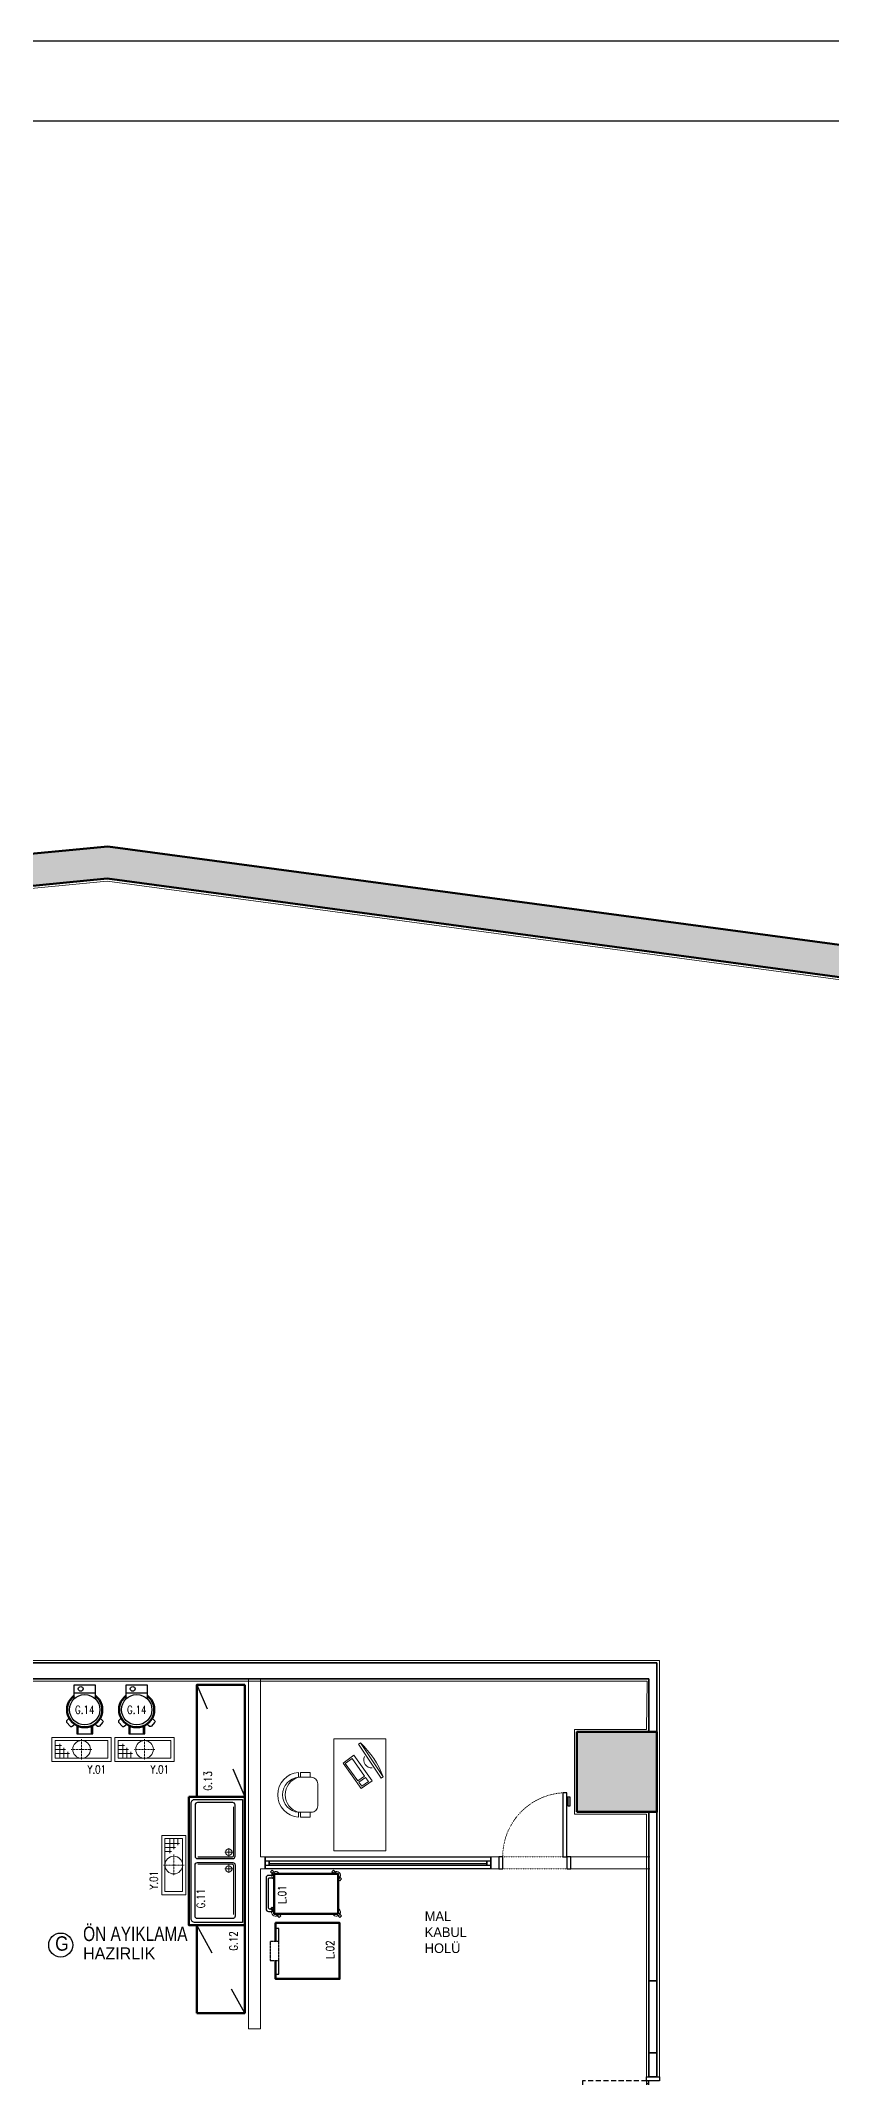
# Model space of a CAD drawing. Header units: millimetres. Extents: x 1443065 to 1517367, y 3763150 to 3779068.
# Drawn here: x 1448814 to 1449802, y 3770605 to 3773150 of the extents above; entities that cross this region are included whole.
import ezdxf
from ezdxf.enums import TextEntityAlignment as Align

# ---------------------------------------------------------------- set-up
doc = ezdxf.new("R2010")
doc.units = ezdxf.units.MM
for name, pattern in [('BORDER', [1.75, 0.5, -0.25, 0.5, -0.25, 0, -0.25]), ('DASHED2', [0.375, 0.25, -0.125]), ('DOT', [0.25, 0, -0.25]), ('HIDDEN', [9.525, 6.35, -3.175])]:
    doc.linetypes.add(name, pattern=pattern)
for name, color, linetype, lineweight in [('-DWG_ANA', 7, 'Continuous', 50), ('-DWG_ANA_1', 7, 'BORDER', 25), ('-DWG_DETAY1', 7, 'Continuous', 25), ('-DWG_DETAY2', 7, 'Continuous', 15), ('DUVAR', 2, 'Continuous', 35), ('Duvar160', 52, 'Continuous', 20), ('k-cizgi', 7, 'Continuous', 0), ('KAPI', 32, 'Continuous', 25), ('kapi-acilis', 43, 'DOT', 15), ('NO', 7, 'Continuous', 30), ('PENCERE', 134, 'Continuous', 25), ('PLAN', 253, 'Continuous', 15), ('SIVA', 3, 'Continuous', 9), ('TASIYICI', 170, 'Continuous', 50), ('TEFRIS', 165, 'Continuous', 15), ('yerizg-a', 7, 'Continuous', 15), ('yerizg-b', 7, 'Continuous', 9)]:
    doc.layers.add(name, color=color, linetype=linetype, lineweight=lineweight)
for name, color, linetype in [('BL-G', 102, 'Continuous'), ('BL-L', 190, 'Continuous'), ('BL-Y', 144, 'Continuous'), ('m-DOG_', 4, 'Continuous'), ('m-TAR_duvar', 8, 'Continuous'), ('m-YAZ_pafta', 7, 'Continuous'), ('p-cizgi', 7, 'Continuous'), ('YAZI_BLM_1', 7, 'Continuous'), ('YAZI_BLM_2', 10, 'Continuous'), ('YRNO', 7, 'Continuous')]:
    doc.layers.add(name, color=color, linetype=linetype)
doc.styles.add('BLM_YAZI', font='stylu.ttf', dxfattribs={"width": 0.8})
doc.styles.add('ROMANS', font='romans.shx', dxfattribs={"width": 0.8})

# ---------------------------------------------------------------- blocks, each defined once
blk = doc.blocks.new('90lık Kqpı')
at = {"layer": 'm-DOG_', "linetype": 'HIDDEN'}
blk.add_line((-8, -5), (-88, -5), dxfattribs=at)
at = {"layer": 'm-DOG_'}
for p, q in [((-5, -8.8), (-8, -8.8)), ((-5, -81.2), (-8, -81.2))]:
    blk.add_line(p, q, dxfattribs=at)
for points in [[(8, 0), (8, -5), (-8, -5), (-8, 0)], [(-8, -5), (-8, -85), (-5, -85), (-5, -5)], [(8, -90), (8, -85), (-8, -85), (-8, -90)]]:
    blk.add_lwpolyline(points, close=True, dxfattribs=at)
at = {"layer": 'm-DOG_', "linetype": 'HIDDEN'}
blk.add_arc((-8, -5), 80, 180, 270, dxfattribs=at)
blk = doc.blocks.new('J-K109r')
at = {"layer": 'KAPI', "linetype": 'Continuous'}
blk.add_lwpolyline([(-10, 10), (-5, 10), (-5, 90), (-10, 90)], close=True, dxfattribs=at)
blk.add_lwpolyline([(-5, 85), (-1, 85), (-1, 73), (-3, 73), (-3, 83), (-5, 83)], dxfattribs=at)
at = {"layer": 'kapi-acilis', "linetype": 'DOT'}
blk.add_arc((-5, 10), 80, 90, 180, dxfattribs=at)
blk = doc.blocks.new('1KR-MPS010')
at = {"layer": '-DWG_ANA', "color": 0, "linetype": 'Continuous'}
blk.add_arc((0, -31), 22, 126.2932, 53.7068, dxfattribs=at)
at = {"layer": '-DWG_DETAY1', "color": 0, "linetype": 'Continuous'}
for points in [[(-13, -16.8), (-13, 0), (13, 0), (13, -16.8)], [(-13, -10), (13, -10)], [(-8, -61), (-8, -52)], [(8, -52), (8, -61)]]:
    blk.add_lwpolyline(points, dxfattribs=at)
for points in [[(-19.3, -41.6), (-22.2, -44.3, 0.414214), (-22.4, -47.1), (-18.3, -51.5, 0.414214), (-15.5, -51.6), (-12.5, -48.9)], [(19.3, -41.6), (22.2, -44.3, -0.414214), (22.4, -47.1), (18.3, -51.5, -0.414214), (15.5, -51.6), (12.5, -48.9)]]:
    blk.add_lwpolyline(points, format="xyb", dxfattribs=at)
at = {"layer": '-DWG_DETAY1', "color": 0}
blk.add_lwpolyline([(-10, -51), (-10, -61), (10, -61), (10, -51)], dxfattribs=at)
at = {"layer": '-DWG_DETAY1', "color": 0, "linetype": 'Continuous'}
for centre, radius in [((0, -31), 19), ((-5, -5), 3)]:
    blk.add_circle(centre, radius, dxfattribs=at)
at = {"layer": 'NO', "linetype": 'Continuous', "style": 'ROMANS', "width": 0.8}
blk.add_attdef('NO', text='', height=10, dxfattribs=at).set_placement((0, -31), align=Align.MIDDLE)
blk = doc.blocks.new('ITD146')
at = {"layer": '-DWG_ANA', "color": 0}
blk.add_lwpolyline([(0, 0), (140, 0), (140, -60), (0, -60)], close=True, dxfattribs=at)
at = {"layer": '-DWG_DETAY1', "color": 0}
for points in [[(105, -15), (140, 0)], [(0, -60), (30, -47.1)]]:
    blk.add_lwpolyline(points, dxfattribs=at)
at = {"layer": 'NO', "linetype": 'Continuous', "style": 'ROMANS', "width": 0.8}
blk.add_attdef('NO', text='', height=10, dxfattribs=at).set_placement((120, -46), align=Align.MIDDLE)
blk = doc.blocks.new('ITD116')
at = {"layer": '-DWG_ANA', "color": 0}
blk.add_lwpolyline([(0, 0), (110, 0), (110, -60), (0, -60)], close=True, dxfattribs=at)
at = {"layer": '-DWG_DETAY1', "color": 0}
for points in [[(75, -19.1), (110, 0)], [(0, -60), (30, -43.6)]]:
    blk.add_lwpolyline(points, dxfattribs=at)
at = {"layer": 'NO', "linetype": 'Continuous', "style": 'ROMANS', "width": 0.8}
blk.add_attdef('NO', text='', height=10, dxfattribs=at).set_placement((90, -46), align=Align.MIDDLE)
blk = doc.blocks.new('E_160')
at = {"layer": '-DWG_ANA', "color": 0}
blk.add_lwpolyline([(0, -70), (0, 0), (160, 0), (160, -70)], close=True, dxfattribs=at)
at = {"layer": '-DWG_DETAY1', "color": 0}
blk.add_lwpolyline([(3, -62), (3, -3), (157, -3), (157, -62, -0.414214), (152, -67), (8, -67, -0.414214)], format="xyb", close=True, dxfattribs=at)
blk = doc.blocks.new('EK_75R')
at = {"layer": '-DWG_DETAY1', "color": 0}
blk.add_lwpolyline([(32, -7), (-32, -7, 0.414214), (-35, -10), (-35, -54, 0.414214), (-32, -57), (32, -57, 0.414214), (35, -54), (35, -10, 0.414214)], format="xyb", close=True, dxfattribs=at)
at = {"layer": '-DWG_DETAY2', "color": 0, "const_width": 1.5}
blk.add_lwpolyline([(-30, -9), (31, -9, -0.414214), (33, -11), (33, -54)], format="xyb", dxfattribs=at)
at = {"layer": '-DWG_DETAY2', "color": 0}
for points in [[(32, -15), (22, -15)], [(27, -10), (27, -20)]]:
    blk.add_lwpolyline(points, dxfattribs=at)
blk.add_circle((27, -15), 4, dxfattribs=at)
blk = doc.blocks.new('EK_75L')
at = {"layer": '-DWG_DETAY1', "color": 0}
blk.add_lwpolyline([(-32, -7), (32, -7, -0.414214), (35, -10), (35, -54, -0.414214), (32, -57), (-32, -57, -0.414214), (-35, -54), (-35, -10, -0.414214)], format="xyb", close=True, dxfattribs=at)
at = {"layer": '-DWG_DETAY2', "color": 0, "const_width": 1.5}
blk.add_lwpolyline([(30, -9), (-31, -9, 0.414214), (-33, -11), (-33, -54)], format="xyb", dxfattribs=at)
at = {"layer": '-DWG_DETAY2', "color": 0}
for points in [[(-32, -15), (-22, -15)], [(-27, -10), (-27, -20)]]:
    blk.add_lwpolyline(points, dxfattribs=at)
blk.add_circle((-27, -15), 4, dxfattribs=at)
blk = doc.blocks.new('ED2160')
at = {"linetype": 'Continuous'}
for name, p in [('EK_75R', (42, -5)), ('EK_75L', (117, -5))]:
    blk.add_blockref(name, p, dxfattribs=at)
at = {"layer": 'PLAN', "color": 0, "linetype": 'Continuous'}
blk.add_blockref('E_160', (0, 0), dxfattribs=at)
at = {"layer": 'NO', "linetype": 'Continuous', "style": 'ROMANS', "width": 0.8}
blk.add_attdef('NO', text='', height=10, dxfattribs=at).set_placement((127, -55), align=Align.MIDDLE)
blk = doc.blocks.new('1AS-BW150')
at = {"layer": '-DWG_ANA', "color": 0}
blk.add_lwpolyline([(47, 0), (70, 0), (70, -80), (0, -80), (0, 0), (23, 0)], dxfattribs=at)
at = {"layer": '-DWG_ANA_1', "color": 0}
blk.add_lwpolyline([(23, 7), (23, -4), (47, -4), (47, 7)], close=True, dxfattribs=at)
at = {"layer": '-DWG_DETAY1', "color": 0}
for points in [[(6, 0), (6, -4), (23, -4)], [(47, -4), (63, -4), (63, 0)]]:
    blk.add_lwpolyline(points, dxfattribs=at)
at = {"layer": 'NO', "linetype": 'Continuous', "style": 'ROMANS', "width": 0.8}
blk.add_attdef('NO', text='', height=10, dxfattribs=at).set_placement((36.7, -68), align=Align.MIDDLE)
blk = doc.blocks.new('ja-sandalye')
at = {"layer": 'TEFRIS', "color": 0}
for p, q in [((-27.9, -26), (-21.9, -26)), ((-27.9, -28.4), (-27.9, -40.4)), ((-21.9, -28.4), (-27.9, -28.4)), ((-27.9, -40.4), (-21.9, -40.4)), ((-21.9, -42), (-21.9, -26)), ((13.9, -50), (-13.9, -50)), ((21.9, -26), (21.9, -42)), ((21.9, -26), (27.9, -26)), ((21.9, -28.4), (27.9, -28.4)), ((27.9, -40.4), (21.9, -40.4)), ((27.9, -28.4), (27.9, -40.4))]:
    blk.add_line(p, q, dxfattribs=at)
at = {"layer": 'TEFRIS', "color": 0, "extrusion": (0, 0, -1)}
for centre, major_axis, start_param, end_param in [((0, -28), (28, 0), 3.213082, 6.211696), ((0, -28), (-22, 0), 0.091035, 3.050558), ((0, -32.2), (22.8, 0), 3.417819, 6.006959), ((-13.9, -42), (8, 0), 1.570796, 3.141593), ((13.9, -42), (-8, 0), 3.141593, 4.712389)]:
    blk.add_ellipse(centre, major_axis=major_axis, ratio=1, start_param=start_param, end_param=end_param, dxfattribs=at)
blk = doc.blocks.new('ja-omasa14')
at = {"layer": 'TEFRIS', "color": 0, "linetype": 'Continuous'}
blk.add_lwpolyline([(0, 0), (140, 0), (140, -65), (0, -65)], close=True, dxfattribs=at)
at = {"layer": 'TEFRIS', "color": 0, "ltscale": 5.5}
blk.add_lwpolyline([(49.3, -5.7), (6.9, -34), (5.2, -31.5), (47.6, -3.2)], close=True, dxfattribs=at)
at = {"layer": 'TEFRIS', "color": 0}
for points in [[(62.2, -30.5), (52.6, -17), (20.6, -39.9), (30.3, -53.3)], [(59.3, -30), (53.3, -21.6), (48.3, -25.2), (54.3, -33.6)], [(52.6, -34.8), (46.6, -26.4), (24.7, -42.1), (30.8, -50.5)]]:
    blk.add_lwpolyline(points, close=True, dxfattribs=at)
at = {"layer": 'TEFRIS', "color": 0, "ltscale": 5.5}
for centre, radius, start, end in [((85.7, -106.3), 109.9, 110.2576, 137.0969), ((26.4, -17.4), 10, 243.6772, 3.6772)]:
    blk.add_arc(centre, radius, start, end, dxfattribs=at)
at = {"linetype": 'Continuous', "rotation": 180}
blk.add_blockref('ja-sandalye', (70, -135), dxfattribs=at)
blk = doc.blocks.new('jo-tht')
at = {"layer": 'YAZI_BLM_1', "style": 'BLM_YAZI'}
for s, p in [('MAL', (0, 40)), ('KABUL', (0, 20)), ('HOLÜ', (0, 0))]:
    blk.add_text(s, height=12, dxfattribs=at).set_placement(p)
blk = doc.blocks.new('jb-thazirlik')
at = {"layer": 'YAZI_BLM_1'}
blk.add_circle((0, 0), 15, dxfattribs=at)
at = {"layer": 'YAZI_BLM_1', "style": 'BLM_YAZI'}
blk.add_text('HAZIRLIK', height=15, dxfattribs=at).set_placement((28, -18))
at = {"layer": 'YAZI_BLM_1', "linetype": 'Continuous', "style": 'BLM_YAZI', "width": 0.8}
blk.add_attdef('MB', (28, 5), '', height=18, dxfattribs=at)
at = {"layer": 'YAZI_BLM_2', "linetype": 'Continuous', "style": 'BLM_YAZI', "width": 0.8}
blk.add_attdef('BL', text='', height=18, dxfattribs=at).set_placement((0, 0), align=Align.MIDDLE)
blk = doc.blocks.new('AMT100')
at = {"layer": '-DWG_ANA', "color": 0, "linetype": 'Continuous'}
blk.add_lwpolyline([(50, 0), (50, -80), (0, -80), (0, 0)], close=True, dxfattribs=at)
at = {"layer": '-DWG_DETAY1', "color": 0}
blk.add_lwpolyline([(2, -80), (2, -87, 0.414214), (5, -90), (44, -90, 0.414214), (47, -87), (47, -80), (44, -80), (44, -85.5, -0.414214), (42.5, -87), (6.5, -87, -0.414214), (5, -85.5), (5, -80)], format="xyb", dxfattribs=at)
at = {"layer": '-DWG_DETAY2', "color": 0, "linetype": 'HIDDEN'}
for points in [[(3.4, 1.4), (6.5, 4.5), (8.6, 2.4), (5.5, -0.8)], [(49.4, 1.4), (52.5, 4.5), (54.6, 2.4), (51.5, -0.8)], [(-1.4, -2.4), (-4.5, -5.5), (-2.4, -7.6), (0.8, -4.5)], [(49.4, -74.6), (52.5, -71.5), (54.6, -73.6), (51.5, -76.8)], [(-1.4, -79.4), (-4.5, -82.5), (-2.4, -84.6), (0.8, -81.5)], [(44.6, -79.4), (41.5, -82.5), (43.6, -84.6), (46.8, -81.5)]]:
    blk.add_lwpolyline(points, dxfattribs=at)
at = {"layer": '-DWG_DETAY2', "color": 0}
for centre, start, end in [((2, -2), 23.5782, 246.4218), ((48, -2), 293.5782, 156.4218), ((2, -78), 113.5782, 336.4218), ((48, -78), 203.5782, 66.4218)]:
    blk.add_arc(centre, 5, start, end, dxfattribs=at)
at = {"layer": 'NO', "linetype": 'Continuous', "style": 'ROMANS', "width": 0.8}
blk.add_attdef('NO', text='', height=10, dxfattribs=at).set_placement((26, -70), align=Align.MIDDLE)
blk = doc.blocks.new('Y-SIFON')
at = {"layer": 'yerizg-a', "color": 0, "linetype": 'Continuous'}
blk.add_circle((0, 0), 11, dxfattribs=at)
at = {"layer": 'yerizg-b', "color": 0, "linetype": 'DASHED2'}
for points in [[(-13, 0), (13, 0)], [(0, 13), (0, -13)]]:
    blk.add_lwpolyline(points, dxfattribs=at)
blk = doc.blocks.new('1BS-YK37A')
at = {"layer": 'yerizg-a', "color": 0}
blk.add_lwpolyline([(0, 0), (74, 0), (74, -30), (0, -30)], close=True, dxfattribs=at)
at = {"layer": 'yerizg-b', "color": 0}
for p, q in [((4, -10), (12, -10)), ((4, -15), (17, -15)), ((4, -20), (22, -20)), ((10, -26), (10, -8)), ((15, -26), (15, -13)), ((20, -26), (20, -18))]:
    blk.add_line(p, q, dxfattribs=at)
blk.add_lwpolyline([(4, -4), (70, -4), (70, -26), (4, -26)], close=True, dxfattribs=at)
at = {"layer": 'PLAN', "color": 0, "linetype": 'Continuous'}
blk.add_blockref('Y-SIFON', (37, -15), dxfattribs=at)
at = {"layer": 'YRNO', "linetype": 'Continuous', "style": 'ROMANS', "width": 0.8}
blk.add_attdef('YRNO', text='', height=10, dxfattribs=at).set_placement((56, -40), align=Align.MIDDLE)

msp = doc.modelspace()

# ---------------------------------------------------------------- hatches: boundary and pattern name
at = {"layer": 'm-TAR_duvar'}
h = msp.add_hatch(dxfattribs=at)
h.set_pattern_fill('ANSI33', color=256, scale=2)
h.set_pattern_definition([(45, (27620.463, -87954.953), (-8.98025612, 8.98025612), []), (45, (27629.443, -87954.953), (-8.98025612, 8.98025612), [6.35, -3.175])])
h.paths.add_polyline_path([(1454794.4, 3768891.3), (1454777.3, 3769060.2), (1454740.2, 3769225), (1454678.9, 3769382.6), (1454596.9, 3769530.2), (1454495.4, 3769665), (1454375.9, 3769783.5), (1454239.7, 3769884.9), (1454091.6, 3769966), (1453859.6, 3770075.2), (1453406.1, 3770314.5), (1453184.7, 3770444.6), (1451717, 3771328.6), (1451249.5, 3771588), (1451035.3, 3771685.5), (1450763.6, 3771809), (1450409.2, 3771939.6), (1448897.8, 3772143), (1447435.3, 3772002.7), (1445092.3, 3771120.2), (1445146.3, 3764847.1), (1454849.9, 3764847.1)])
h.paths.add_polyline_path([(1445186, 3764887.1), (1445132.6, 3771092.6), (1447444.4, 3771963.4), (1448897.1, 3772102.8), (1450399.5, 3771900.6), (1450748.4, 3771772), (1451018.7, 3771649), (1451231.5, 3771552.3), (1451697, 3771294), (1453164.3, 3770410.2), (1453386.6, 3770279.6), (1453841.7, 3770039.4), (1454073.5, 3769930.3), (1454218, 3769851.2), (1454349.7, 3769753.1), (1454465.2, 3769638.7), (1454563.3, 3769508.3), (1454642.6, 3769365.5), (1454701.8, 3769213.3), (1454737.7, 3769053.8), (1454754.5, 3768889), (1454809.3, 3764887.1)], flags=16)
h.paths.add_polyline_path([(1452002.3, 3765847.1), (1451882.3, 3765847.1), (1451882.3, 3765967.1), (1452002.3, 3765967.1)], flags=0)
h.paths.add_polyline_path([(1452782.4, 3765847.1), (1452782.4, 3765967.1), (1452902.4, 3765967.1), (1452902.4, 3765847.1)], flags=0)
h.paths.add_polyline_path([(1451282.3, 3765847.1), (1451162.3, 3765847.1), (1451162.3, 3765967.1), (1451282.3, 3765967.1)], flags=0)
h.paths.add_polyline_path([(1452002.4, 3766436.6), (1451902.4, 3766436.6), (1451902.4, 3766536.6), (1451902.5, 3766671), (1451282.4, 3766671), (1451282.4, 3766536.6), (1451282.4, 3766436.6), (1451182.4, 3766436.6), (1451182.4, 3766536.6), (1451227.4, 3766536.6), (1451227.4, 3766716), (1451912.5, 3766716), (1451912.5, 3766726), (1451957.5, 3766726), (1451957.5, 3766716), (1451957.5, 3766536.6), (1452002.4, 3766536.6)], flags=0)
h.paths.add_polyline_path([(1453715.4, 3765317.1), (1453715.4, 3765377.1), (1453775.4, 3765377.1), (1453775.4, 3765317.1)], flags=0)
h.paths.add_polyline_path([(1452782.4, 3766436.6), (1452782.4, 3766556.6), (1452902.4, 3766556.6), (1452902.4, 3766436.6)], flags=0)
h.paths.add_polyline_path([(1453675.3, 3765847.1), (1453675.3, 3765947.1), (1453775.3, 3765947.1), (1453775.3, 3765847.1)], flags=0)
h.paths.add_polyline_path([(1451957.5, 3766816), (1451912.5, 3766816), (1451912.5, 3767203.2), (1451227.4, 3767203.2), (1451227.4, 3767446.6), (1451287.4, 3767446.6), (1451287.4, 3767406.6), (1451267.4, 3767406.6), (1451267.4, 3767243.3), (1451917.5, 3767243.3), (1451917.5, 3767406.6), (1451897.5, 3767406.6), (1451897.5, 3767446.6), (1451957.5, 3767446.6), (1451957.5, 3767203.2)], flags=0)
h.paths.add_polyline_path([(1450402.4, 3765847.1), (1450282.4, 3765847.1), (1450282.4, 3765967.1), (1450402.4, 3765967.1)], flags=0)
h.paths.add_polyline_path([(1450272.2, 3765847.1), (1450172.2, 3765847.1), (1450172.2, 3765947.1), (1450272.2, 3765947.1)], flags=0)
h.paths.add_polyline_path([(1454209.8, 3765317.1), (1454209.8, 3765377.1), (1454269.8, 3765377.1), (1454269.8, 3765317.1)], flags=0)
h.paths.add_polyline_path([(1453675.3, 3766436.6), (1453675.3, 3766536.6), (1453775.3, 3766536.6), (1453775.3, 3766436.6)], flags=0)
h.paths.add_polyline_path([(1454209.8, 3765847.1), (1454209.8, 3765907.1), (1454269.8, 3765907.1), (1454269.8, 3765847.1)], flags=0)
h.paths.add_polyline_path([(1450402.4, 3766436.6), (1450282.4, 3766436.6), (1450282.4, 3766556.6), (1450402.4, 3766556.6)], flags=0)
h.paths.add_polyline_path([(1452782.4, 3767196.6), (1452782.4, 3767316.6), (1452902.4, 3767316.6), (1452902.4, 3767196.6)], flags=0)
h.paths.add_polyline_path([(1450272.4, 3766436.6), (1450172.4, 3766436.6), (1450172.4, 3766536.6), (1450272.4, 3766536.6)], flags=0)
h.paths.add_polyline_path([(1449584.1, 3765847.1), (1449484.1, 3765847.1), (1449484.1, 3765947.1), (1449584.1, 3765947.1)], flags=0)
h.paths.add_polyline_path([(1453675.3, 3767196.6), (1453675.3, 3767296.6), (1453775.3, 3767296.6), (1453775.3, 3767196.6)], flags=0)
h.paths.add_polyline_path([(1450402.4, 3767196.6), (1450282.4, 3767196.6), (1450282.4, 3767316.6), (1450402.4, 3767316.6)], flags=0)
h.paths.add_polyline_path([(1450272.4, 3767196.6), (1450172.4, 3767196.6), (1450172.4, 3767296.6), (1450272.4, 3767296.6)], flags=0)
h.paths.add_polyline_path([(1451957.5, 3767847.6), (1451897.5, 3767847.6), (1451897.5, 3767887.6), (1451917.5, 3767887.6), (1451917.5, 3768050.8), (1451267.4, 3768050.8), (1451267.4, 3767887.6), (1451287.4, 3767887.6), (1451287.4, 3767847.6), (1451227.4, 3767847.6), (1451227.4, 3768091), (1451912.5, 3768091), (1451912.5, 3768477.2), (1451957.5, 3768477.2), (1451957.5, 3768091)], flags=0)
h.paths.add_polyline_path([(1449584.1, 3766436.6), (1449484.1, 3766436.6), (1449484.1, 3766536.6), (1449584.1, 3766536.6)], flags=0)
h.paths.add_polyline_path([(1452782.4, 3767976.6), (1452782.4, 3768096.6), (1452902.4, 3768096.6), (1452902.4, 3767976.6)], flags=0)
h.paths.add_polyline_path([(1453675.3, 3767996.6), (1453675.3, 3768096.6), (1453775.3, 3768096.6), (1453775.3, 3767996.6)], flags=0)
h.paths.add_polyline_path([(1448737.7, 3765847.1), (1448577.7, 3765847.1), (1448577.7, 3765947.1), (1448692.7, 3765947.1), (1448692.7, 3766436.6), (1448577.7, 3766436.6), (1448577.7, 3766536.6), (1448737.7, 3766536.6), (1448737.7, 3766436.6), (1448737.7, 3765947.1)], flags=0)
h.paths.add_polyline_path([(1450402.4, 3767976.6), (1450282.4, 3767976.6), (1450282.4, 3768096.6), (1450402.4, 3768096.6)], flags=0)
h.paths.add_polyline_path([(1450272.4, 3767996.6), (1450172.4, 3767996.6), (1450172.4, 3768096.6), (1450272.4, 3768096.6)], flags=0)
h.paths.add_polyline_path([(1451957.5, 3768567.2), (1451912.5, 3768567.2), (1451912.5, 3768577.2), (1451227.4, 3768577.2), (1451227.4, 3768756.6), (1451172.4, 3768756.6), (1451172.4, 3768856.6), (1451282.4, 3768856.6), (1451282.4, 3768756.6), (1451282.4, 3768622.2), (1451902.5, 3768622.2), (1451902.5, 3768756.6), (1451902.4, 3768756.6), (1451902.4, 3768856.6), (1452002.4, 3768856.6), (1452002.4, 3768756.6), (1451957.5, 3768756.6), (1451957.5, 3768577.2)], flags=0)
h.paths.add_polyline_path([(1452002.4, 3768756.6), (1451902.4, 3768756.6), (1451902.4, 3768856.6), (1452002.4, 3768856.6)], flags=0)
h.paths.add_polyline_path([(1452782.4, 3768736.6), (1452782.4, 3768856.6), (1452902.4, 3768856.6), (1452902.4, 3768736.6)], flags=0)
h.paths.add_polyline_path([(1448737.7, 3767196.6), (1448577.7, 3767196.6), (1448577.7, 3767296.6), (1448737.7, 3767296.6)], flags=0)
h.paths.add_polyline_path([(1453675.3, 3768756.6), (1453675.3, 3768856.6), (1453775.3, 3768856.6), (1453775.3, 3768756.6)], flags=0)
h.paths.add_polyline_path([(1450402.4, 3768736.6), (1450282.4, 3768736.6), (1450282.4, 3768856.6), (1450402.4, 3768856.6)], flags=0)
h.paths.add_polyline_path([(1447937.7, 3765847.1), (1447837.7, 3765847.1), (1447837.7, 3765947.1), (1447937.7, 3765947.1)], flags=0)
h.paths.add_polyline_path([(1450272.4, 3768756.6), (1450172.4, 3768756.6), (1450172.4, 3768856.6), (1450272.4, 3768856.6)], flags=0)
h.paths.add_polyline_path([(1453744.5, 3768902.5), (1453693.1, 3768933.4), (1453724, 3768984.9), (1453775.4, 3768954)], flags=0)
h.paths.add_polyline_path([(1452002.4, 3769327.1), (1451882.4, 3769327.1), (1451882.4, 3769447.1), (1452002.4, 3769447.1)], flags=0)
h.paths.add_polyline_path([(1447937.7, 3766436.6), (1447837.7, 3766436.6), (1447837.7, 3766536.6), (1447937.7, 3766536.6)], flags=0)
h.paths.add_polyline_path([(1451282.4, 3769327.1), (1451162.4, 3769327.1), (1451162.4, 3769447.1), (1451282.4, 3769447.1)], flags=0)
h.paths.add_polyline_path([(1448737.7, 3767996.6), (1448577.7, 3767996.6), (1448577.7, 3768096.6), (1448737.7, 3768096.6)], flags=0)
h.paths.add_polyline_path([(1449584.1, 3768756.6), (1449484.1, 3768756.6), (1449484.1, 3768856.6), (1449584.1, 3768856.6)], flags=0)
h.paths.add_polyline_path([(1450402.4, 3769327.1), (1450282.4, 3769327.1), (1450282.4, 3769447.1), (1450402.4, 3769447.1)], flags=0)
h.paths.add_polyline_path([(1447937.7, 3767196.6), (1447837.7, 3767196.6), (1447837.7, 3767296.6), (1447937.7, 3767296.6)], flags=0)
h.paths.add_polyline_path([(1450272.4, 3769347.1), (1450172.4, 3769347.1), (1450172.4, 3769447.1), (1450272.4, 3769447.1)], flags=0)
h.paths.add_polyline_path([(1448737.7, 3768676.6), (1448637.7, 3768676.6), (1448637.7, 3768856.6), (1448737.7, 3768856.6)], flags=0)
h.paths.add_polyline_path([(1449584.1, 3769347.1), (1449484.1, 3769347.1), (1449484.1, 3769447.1), (1449584.1, 3769447.1)], flags=0)
h.paths.add_polyline_path([(1447037.7, 3765847.1), (1446937.7, 3765847.1), (1446937.7, 3765947.1), (1447037.7, 3765947.1)], flags=0)
h.paths.add_polyline_path([(1447937.7, 3767996.6), (1447837.7, 3767996.6), (1447837.7, 3768096.6), (1447937.7, 3768096.6)], flags=0)
h.paths.add_polyline_path([(1447037.7, 3766436.6), (1446937.7, 3766436.6), (1446937.7, 3766536.6), (1447037.7, 3766536.6)], flags=0)
h.paths.add_polyline_path([(1451282.4, 3770304.3), (1451182.4, 3770304.3), (1451182.4, 3770444.3), (1451212.4, 3770486.3), (1451322.4, 3770421.3)], flags=0)
h.paths.add_polyline_path([(1447037.7, 3767196.6), (1446937.7, 3767196.6), (1446937.7, 3767296.6), (1447037.7, 3767296.6)], flags=0)
h.paths.add_polyline_path([(1448737.7, 3769347.1), (1448637.7, 3769347.1), (1448637.7, 3769447.1), (1448737.7, 3769447.1)], flags=0)
h.paths.add_polyline_path([(1447937.7, 3768756.6), (1447837.7, 3768756.6), (1447837.7, 3768856.6), (1447937.7, 3768856.6)], flags=0)
h.paths.add_polyline_path([(1450382.4, 3770315.6), (1450282.4, 3770315.6), (1450282.4, 3770415.6), (1450382.4, 3770415.6)], flags=0)
h.paths.add_polyline_path([(1450272.4, 3770315.6), (1450172.4, 3770315.6), (1450172.4, 3770415.6), (1450272.4, 3770415.6)], flags=0)
h.paths.add_polyline_path([(1446297.7, 3765847.1), (1446137.7, 3765847.1), (1446137.7, 3765947.1), (1446137.7, 3766436.6), (1446137.7, 3766536.6), (1446137.7, 3767196.6), (1446137.7, 3767296.6), (1446137.7, 3767996.6), (1446137.7, 3768096.6), (1446297.7, 3768096.6), (1446297.7, 3767996.6), (1446167.7, 3767996.6), (1446167.7, 3767296.6), (1446297.7, 3767296.6), (1446297.7, 3767196.6), (1446167.7, 3767196.6), (1446167.7, 3766536.6), (1446297.7, 3766536.6), (1446297.7, 3766436.6), (1446182.7, 3766436.6), (1446182.7, 3765947.1), (1446297.7, 3765947.1)], flags=0)
h.paths.add_polyline_path([(1447037.7, 3767996.6), (1446937.7, 3767996.6), (1446937.7, 3768096.6), (1447037.7, 3768096.6)], flags=0)
h.paths.add_polyline_path([(1449584.1, 3770315.6), (1449484.1, 3770315.6), (1449484.1, 3770415.6), (1449584.1, 3770415.6)], flags=0)
h.paths.add_polyline_path([(1447937.7, 3769347.1), (1447837.7, 3769347.1), (1447837.7, 3769447.1), (1447937.7, 3769447.1)], flags=0)
h.paths.add_polyline_path([(1450382.4, 3770936.7), (1450282.4, 3770936.7), (1450282.4, 3771036.7), (1450382.4, 3771036.7)], flags=0)
h.paths.add_polyline_path([(1450272.4, 3770936.7), (1450172.4, 3770936.7), (1450172.4, 3771036.7), (1450272.4, 3771036.7)], flags=0)
h.paths.add_polyline_path([(1447037.7, 3768756.6), (1446937.7, 3768756.6), (1446937.7, 3768811.6), (1446237.7, 3768811.6), (1446237.7, 3768676.6), (1446137.7, 3768676.6), (1446137.7, 3768856.6), (1446237.7, 3768856.6), (1446937.7, 3768856.6), (1447037.7, 3768856.6)], flags=0)
h.paths.add_polyline_path([(1448737.7, 3770315.6), (1448637.7, 3770315.6), (1448637.7, 3770415.6), (1448737.7, 3770415.6)], flags=0)
h.paths.add_polyline_path([(1449584.1, 3770936.7), (1449484.1, 3770936.7), (1449484.1, 3771036.7), (1449584.1, 3771036.7)], flags=0)
h.paths.add_polyline_path([(1447037.7, 3769347.1), (1446937.7, 3769347.1), (1446937.7, 3769447.1), (1447037.7, 3769447.1)], flags=0)
h.paths.add_polyline_path([(1447937.7, 3770315.6), (1447837.7, 3770315.6), (1447837.7, 3770415.6), (1447937.7, 3770415.6)], flags=0)
h.paths.add_polyline_path([(1448737.7, 3770936.7), (1448637.7, 3770936.7), (1448637.7, 3771036.7), (1448737.7, 3771036.7)], flags=0)
h.paths.add_polyline_path([(1447937.7, 3770936.7), (1447837.7, 3770936.7), (1447837.7, 3770994.8), (1447050.8, 3770749.4), (1446602.7, 3770578.5), (1446587.7, 3770615.6), (1447037.7, 3770787.2), (1447837.7, 3771036.7), (1447837.7, 3771036.7), (1447937.7, 3771036.7)], flags=0)
h.paths.add_polyline_path([(1446237.7, 3769347.1), (1446137.7, 3769347.1), (1446137.7, 3769447.1), (1446237.7, 3769447.1)], flags=0)
h.paths.add_polyline_path([(1447037.7, 3770315.6), (1446937.7, 3770315.6), (1446937.7, 3770415.6), (1447037.7, 3770415.6)], flags=0)
h.paths.add_polyline_path([(1448660, 3771597.8), (1447860.1, 3771521.2), (1447552.7, 3771491.7), (1447491.4, 3771468.2), (1447044.9, 3771300), (1446969.9, 3771271.8), (1446669.6, 3771158.6), (1446594.8, 3771130.5), (1446580.7, 3771167.9), (1446655.5, 3771196.1), (1446955.9, 3771309.2), (1447030.7, 3771337.4), (1447477, 3771505.5), (1447543.4, 3771531), (1447856.3, 3771561), (1448656.3, 3771637.6), (1448735.8, 3771645.3), (1448739.6, 3771605.5)], flags=0)
h.paths.add_polyline_path([(1446237.7, 3770315.6), (1446137.7, 3770315.6), (1446137.7, 3770415.6), (1446237.7, 3770415.6)], flags=0)
h.paths.add_polyline_path([(1445658.5, 3770330.6), (1445618.5, 3770330.6), (1445618.5, 3770415.6), (1445658.5, 3770415.6)], flags=0)
h.paths.add_polyline_path([(1446219.6, 3770989.2), (1446144.8, 3770961), (1446130.7, 3770998.4), (1446205.5, 3771026.6)], flags=0)
h.paths.add_polyline_path([(1445658, 3770633.3), (1445618, 3770633.3), (1445618, 3770676.3), (1445622.2, 3770719), (1445637.3, 3770759.3), (1445660.3, 3770795.7), (1445690.2, 3770826.7), (1445725.7, 3770851), (1445765.4, 3770867.7), (1445808, 3770875.8), (1445821, 3770837.3), (1445785.5, 3770830.1), (1445752.2, 3770815.9), (1445722.3, 3770795.4), (1445697, 3770769.4), (1445677.2, 3770739), (1445663.8, 3770705.3), (1445659, 3770670.8)], flags=0)
h = msp.add_hatch(dxfattribs=at)
h.set_pattern_fill('ANSI33', color=256, scale=2)
h.set_pattern_definition([(45, (-13755.822, -59043.389), (-8.98025612, 8.98025612), []), (45, (-13746.842, -59043.389), (-8.98025612, 8.98025612), [6.35, -3.175])])
h.paths.add_polyline_path([(1450172.4, 3770936.7), (1450272.4, 3770936.7), (1450272.4, 3771036.7), (1450172.4, 3771036.7)])
h.paths.add_polyline_path([(1450282.4, 3770936.7), (1450382.4, 3770936.7), (1450382.4, 3771036.7), (1450282.4, 3771036.7)])
h.paths.add_polyline_path([(1449484.1, 3770936.7), (1449584.1, 3770936.7), (1449584.1, 3771036.7), (1449484.1, 3771036.7)])
h.paths.add_polyline_path([(1448637.7, 3770936.7), (1448737.7, 3770936.7), (1448737.7, 3771036.7), (1448637.7, 3771036.7)])
h.paths.add_polyline_path([(1447837.7, 3770936.7), (1447937.7, 3770936.7), (1447937.7, 3771036.7), (1447837.7, 3771036.7)])

# ---------------------------------------------------------------- linework, layer by layer
at = {"layer": 'DUVAR'}
for p, q in [((1448637.7, 3771123), (1449584.1, 3771123)), ((1448637.7, 3771123), (1449584.1, 3771123)), ((1448637.7, 3771123), (1449584.1, 3771123)), ((1448637.7, 3771123), (1449584.1, 3771123)), ((1448637.7, 3771123), (1449584.1, 3771123)), ((1448637.7, 3771123), (1449584.1, 3771123)), ((1449584.1, 3771036.7), (1449584.1, 3771123)), ((1449584.1, 3771036.7), (1449584.1, 3771123)), ((1449584.1, 3771036.7), (1449584.1, 3771123)), ((1449584.1, 3771036.7), (1449584.1, 3771123)), ((1449584.1, 3771036.7), (1449584.1, 3771123)), ((1449584.1, 3771036.7), (1449584.1, 3771123)), ((1448737.7, 3771103), (1449574.1, 3771103)), ((1448737.7, 3771103), (1449574.1, 3771103)), ((1448737.7, 3771103), (1449574.1, 3771103)), ((1448737.7, 3771103), (1449574.1, 3771103)), ((1448737.7, 3771103), (1449574.1, 3771103)), ((1448737.7, 3771103), (1449574.1, 3771103)), ((1449574.1, 3771036.7), (1449574.1, 3771103)), ((1449574.1, 3771036.7), (1449574.1, 3771103)), ((1449574.1, 3771036.7), (1449574.1, 3771103)), ((1449574.1, 3771036.7), (1449574.1, 3771103)), ((1449574.1, 3771036.7), (1449574.1, 3771103)), ((1449574.1, 3771036.7), (1449574.1, 3771103)), ((1449574.1, 3770936.7), (1449574.1, 3770725.6)), ((1449574.1, 3770936.7), (1449574.1, 3770725.6)), ((1449574.1, 3770936.7), (1449574.1, 3770725.6)), ((1449574.1, 3770936.7), (1449574.1, 3770725.6)), ((1449574.1, 3770936.7), (1449574.1, 3770725.6)), ((1449574.1, 3770936.7), (1449574.1, 3770725.6)), ((1449584.1, 3770936.7), (1449584.1, 3770725.6)), ((1449584.1, 3770936.7), (1449584.1, 3770725.6)), ((1449584.1, 3770936.7), (1449584.1, 3770725.6)), ((1449584.1, 3770936.7), (1449584.1, 3770725.6)), ((1449584.1, 3770936.7), (1449584.1, 3770725.6)), ((1449584.1, 3770936.7), (1449584.1, 3770725.6)), ((1449574.1, 3770725.6), (1449574.1, 3770605.6)), ((1449574.1, 3770725.6), (1449574.1, 3770605.6)), ((1449574.1, 3770725.6), (1449574.1, 3770605.6)), ((1449584.1, 3770725.6), (1449574.1, 3770725.6)), ((1449574.1, 3770725.6), (1449574.1, 3770605.6)), ((1449584.1, 3770725.6), (1449574.1, 3770725.6)), ((1449574.1, 3770725.6), (1449574.1, 3770605.6)), ((1449584.1, 3770725.6), (1449574.1, 3770725.6)), ((1449574.1, 3770725.6), (1449574.1, 3770605.6)), ((1449584.1, 3770725.6), (1449584.1, 3770605.6)), ((1449584.1, 3770725.6), (1449584.1, 3770605.6)), ((1449584.1, 3770725.6), (1449584.1, 3770605.6)), ((1449584.1, 3770725.6), (1449584.1, 3770605.6)), ((1449584.1, 3770725.6), (1449584.1, 3770605.6)), ((1449584.1, 3770725.6), (1449584.1, 3770605.6)), ((1449574.1, 3770635.6), (1449574.1, 3770625.6)), ((1449574.1, 3770635.6), (1449574.1, 3770625.6)), ((1449574.1, 3770635.6), (1449574.1, 3770625.6)), ((1449584.1, 3770635.6), (1449574.1, 3770635.6)), ((1449574.1, 3770635.6), (1449574.1, 3770625.6)), ((1449584.1, 3770635.6), (1449574.1, 3770635.6)), ((1449574.1, 3770635.6), (1449574.1, 3770625.6)), ((1449584.1, 3770635.6), (1449574.1, 3770635.6)), ((1449574.1, 3770635.6), (1449574.1, 3770625.6)), ((1449584.1, 3770605.6), (1449574.1, 3770605.6)), ((1449584.1, 3770605.6), (1449574.1, 3770605.6)), ((1449584.1, 3770605.6), (1449574.1, 3770605.6)), ((1449584.1, 3770605.6), (1449574.1, 3770605.6)), ((1449584.1, 3770605.6), (1449574.1, 3770605.6)), ((1449584.1, 3770605.6), (1449574.1, 3770605.6))]:
    msp.add_line(p, q, dxfattribs=at)
at = {"layer": 'DUVAR', "color": 4}
for p, q in [((1449094.6, 3770865.7), (1449094.6, 3770880.7)), ((1449376.6, 3770865.7), (1449376.6, 3770880.7))]:
    msp.add_line(p, q, dxfattribs=at)
at = {"layer": 'Duvar160', "linetype": 'Continuous'}
for p, q in [((1449073.6, 3771103), (1449073.6, 3770665.7)), ((1449088.6, 3771103), (1449088.6, 3770880.7)), ((1449088.6, 3770880.7), (1449094.6, 3770880.7)), ((1449376.6, 3770880.7), (1449386.3, 3770880.7)), ((1449476.3, 3770880.7), (1449575, 3770880.7)), ((1449088.6, 3770865.7), (1449088.6, 3770665.7)), ((1449088.6, 3770865.7), (1449094.6, 3770865.7)), ((1449376.6, 3770865.7), (1449386.3, 3770865.7)), ((1449476.3, 3770865.7), (1449575, 3770865.7)), ((1449088.6, 3770665.7), (1449073.6, 3770665.7))]:
    msp.add_line(p, q, dxfattribs=at)
at = {"layer": 'k-cizgi', "linetype": 'Continuous'}
for p, q in [((1449386.3, 3770865.7), (1449386.3, 3770880.7)), ((1449476.3, 3770865.7), (1449476.3, 3770880.7))]:
    msp.add_line(p, q, dxfattribs=at)
at = {"layer": 'k-cizgi', "linetype": 'DOT'}
msp.add_lwpolyline([(1449386.3, 3770880.7), (1449476.3, 3770880.7), (1449476.3, 3770865.7), (1449386.3, 3770865.7)], dxfattribs=at)
at = {"layer": 'KAPI', "linetype": 'Continuous'}
for points in [[(1449386.3, 3770865.7), (1449391.3, 3770865.7), (1449391.3, 3770880.7), (1449386.3, 3770880.7)], [(1449471.3, 3770865.7), (1449476.3, 3770865.7), (1449476.3, 3770880.7), (1449471.3, 3770880.7)]]:
    msp.add_lwpolyline(points, close=True, dxfattribs=at)
at = {"layer": 'm-YAZ_pafta'}
for points in [[(1443064.6, 3773149.7), (1456820.5, 3773149.7), (1456820.5, 3763149.7), (1443064.6, 3763149.7)], [(1443164.6, 3773049.7), (1456720.5, 3773049.7), (1456720.5, 3763249.7), (1443164.6, 3763249.7)]]:
    msp.add_lwpolyline(points, close=True, dxfattribs=at)
at = {"layer": 'p-cizgi', "color": 4}
msp.add_lwpolyline([(1449094.6, 3770880.7), (1449376.6, 3770880.7), (1449376.6, 3770865.7), (1449094.6, 3770865.7)], close=True, dxfattribs=at)
at = {"layer": 'PENCERE', "color": 4}
for points in [[(1449094.6, 3770875.7), (1449099.6, 3770875.7), (1449099.6, 3770869.7), (1449094.6, 3770869.7)], [(1449099.6, 3770875.7), (1449371.6, 3770875.7), (1449371.6, 3770869.7), (1449099.6, 3770869.7)], [(1449371.6, 3770875.7), (1449376.6, 3770875.7), (1449376.6, 3770869.7), (1449371.6, 3770869.7)], [(1449099.6, 3770872.2), (1449371.6, 3770872.2), (1449371.6, 3770871.7), (1449099.6, 3770871.7)]]:
    msp.add_lwpolyline(points, close=True, dxfattribs=at)
at = {"layer": 'SIVA'}
for points in [[(1452322.2, 3770492.5), (1452508.5, 3770801.7), (1451694.9, 3771291.8), (1451230.1, 3771549.6), (1450747.3, 3771769.2), (1450398.7, 3771897.6), (1448897, 3772099.7), (1448740.7, 3772084.7), (1448740.7, 3771755.5)], [(1449571.1, 3770418.6), (1449571.1, 3770933.7), (1449481.1, 3770933.7), (1449481.1, 3771039.7), (1449571.1, 3771039.7), (1449571.9, 3771099.9), (1448724.7, 3771099.9), (1448638.7, 3771099.9), (1447940.7, 3771024.7), (1447739.5, 3770961.1), (1447519.9, 3771525.3), (1448714.7, 3771646.3), (1448714.7, 3771755.5)], [(1448740.7, 3771665.5), (1448740.7, 3771625.5), (1448742.9, 3771602.8), (1447556.9, 3771489.1), (1447743.3, 3771010.4), (1447837.1, 3771039.7), (1448637.6, 3771126), (1449587.1, 3771126), (1449587.1, 3770605.6)]]:
    msp.add_lwpolyline(points, dxfattribs=at)
at = {"layer": 'TASIYICI'}
for p, q in [((1447435.3, 3772002.7), (1448897.8, 3772143)), ((1447435.3, 3772002.7), (1448897.8, 3772143)), ((1448897.8, 3772143), (1450409.2, 3771939.6)), ((1448897.8, 3772143), (1450409.2, 3771939.6)), ((1447444.4, 3771963.4), (1448897.1, 3772102.8)), ((1447444.4, 3771963.4), (1448897.1, 3772102.8)), ((1448897.1, 3772102.8), (1450399.5, 3771900.6))]:
    msp.add_line(p, q, dxfattribs=at)
msp.add_lwpolyline([(1449484.1, 3770936.7), (1449584.1, 3770936.7), (1449584.1, 3771036.7), (1449484.1, 3771036.7)], close=True, dxfattribs=at)
msp.add_lwpolyline([(1449484.1, 3770936.7), (1449584.1, 3770936.7), (1449584.1, 3771036.7), (1449484.1, 3771036.7)], close=True, dxfattribs=at)

# ---------------------------------------------------------------- block references
at = {"layer": 'BL-G', "linetype": 'Continuous'}
for p in [(1448868.9, 3771095.4), (1448933.9, 3771095.4)]:
    msp.add_blockref('1KR-MPS010', p, dxfattribs=at).add_auto_attribs({'NO': 'G.14'})
ref = msp.add_blockref('ITD146', (1449068.9, 3771095.4), dxfattribs=dict(at, rotation=270))
ref.add_attrib('NO', 'G.13', dxfattribs={"layer": 'NO', "linetype": 'Continuous', "height": 10, "rotation": 90, "style": 'ROMANS', "width": 0.8}).set_placement((1449022.9, 3770975.4), align=Align.MIDDLE)
ref = msp.add_blockref('ED2160', (1449068.9, 3770955.4), dxfattribs=dict(at, rotation=270))
ref.add_attrib('NO', 'G.11', dxfattribs={"layer": 'NO', "linetype": 'Continuous', "height": 10, "rotation": 90, "style": 'ROMANS', "width": 0.8}).set_placement((1449013.9, 3770828.4), align=Align.MIDDLE)
at = {"layer": 'BL-G', "linetype": 'Continuous', "rotation": 90}
msp.add_blockref('ITD116', (1449008.9, 3770685.4), dxfattribs=at).add_auto_attribs({'NO': 'G.12'})
at = {"layer": 'BL-L'}
ref = msp.add_blockref('AMT100', (1449185.5, 3770859.4), dxfattribs=dict(at, rotation=270))
ref.add_attrib('NO', 'L.01', dxfattribs={"layer": 'NO', "linetype": 'Continuous', "height": 10, "rotation": 90, "style": 'ROMANS', "width": 0.8}).set_placement((1449115.5, 3770833.4), align=Align.MIDDLE)
at = {"layer": 'BL-L', "linetype": 'Continuous', "rotation": 90}
msp.add_blockref('1AS-BW150', (1449107.5, 3770728), dxfattribs=at).add_auto_attribs({'NO': 'L.02'})
at = {"layer": 'BL-Y'}
for p in [(1448828, 3771029.8), (1448906.7, 3771029.8)]:
    msp.add_blockref('1BS-YK37A', p, dxfattribs=at).add_auto_attribs({'YRNO': 'Y.01'})
ref = msp.add_blockref('1BS-YK37A', (1448995.2, 3770907.3), dxfattribs=dict(at, rotation=270))
ref.add_attrib('YRNO', 'Y.01', dxfattribs={"layer": 'YRNO', "linetype": 'Continuous', "height": 10, "rotation": 90, "style": 'ROMANS', "width": 0.8}).set_placement((1448955.2, 3770851.3), align=Align.MIDDLE)
at = {"layer": 'DUVAR', "linetype": 'Continuous', "rotation": 270}
msp.add_blockref('ja-omasa14', (1449245.1, 3771028.1), dxfattribs=at)
at = {"layer": 'Duvar160', "linetype": 'Continuous'}
msp.add_blockref('J-K109r', (1449476.3, 3770870.7), dxfattribs=at)
at = {"layer": 'PENCERE', "linetype": 'Continuous'}
msp.add_blockref('jo-tht', (1449293.9, 3770760.4), dxfattribs=at)
msp.add_blockref('jb-thazirlik', (1448838.9, 3770770.4), dxfattribs=at).add_auto_attribs({'MB': 'ÖN AYIKLAMA'})
at = {"layer": 'TEFRIS', "color": 6, "lineweight": 18}
msp.add_blockref('90lık Kqpı', (1449579.1, 3770605.6), dxfattribs=at)
msp.add_blockref('90lık Kqpı', (1449579.1, 3770605.6), dxfattribs=at)
msp.add_blockref('90lık Kqpı', (1449579.1, 3770605.6), dxfattribs=at)
msp.add_blockref('90lık Kqpı', (1449579.1, 3770605.6), dxfattribs=at)
msp.add_blockref('90lık Kqpı', (1449579.1, 3770605.6), dxfattribs=at)
msp.add_blockref('90lık Kqpı', (1449579.1, 3770605.6), dxfattribs=at)

# ---------------------------------------------------------------- texts
at = {"layer": 'YAZI_BLM_2', "style": 'BLM_YAZI', "width": 0.9}
msp.add_text('G', height=18, dxfattribs=at).set_placement((1448840.4, 3770772.3), align=Align.MIDDLE)

doc.saveas('drawing.dxf')
